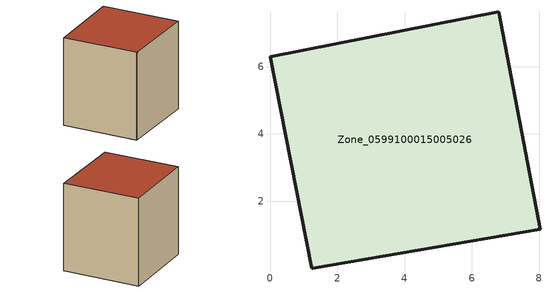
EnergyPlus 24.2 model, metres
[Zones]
Zone_0599100015005026
 floor ground (C_G): 0,6.3 6.81,7.63 8.03,1.17 1.27,0.01 1.24,0.01 z0.98
 wall outside (C_F): 6.81,7.63 0,6.3 1.24,0.01 1.27,0.01 8.03,1.17 6.81,7.63 z0.98:8.43
 roof outside (C_R): 0,6.3 1.24,0.01 1.27,0.01 8.03,1.17 6.81,7.63 z8.43
[BUILDING]
Pand.0599100015005026: North Axis=0; Terrain=City; Loads Convergence Tolerance Value=0.04; Temperature Convergence Tolerance Value=0.4; Solar Distribution=FullExterior; Maximum Number of Warmup Days=25; Minimum Number of Warmup Days=1
[Site:Location]
Rotterdam.The.Hague.AP_ZH_NLD Design_Conditions: Latitude=51.96; Longitude=4.45; Time Zone=1; Elevation=-4.5
[SITE:GROUNDTEMPERATURE:BUILDINGSURFACE]
18, 18, 18, 18, 18, 18, 18, 18, 18, 18, 18, 18
[MATERIAL] Thermal Absorptance=0.9; Solar Absorptance=0.7; Visible Absorptance=0.7
Name | Roughness | Thickness | Conductivity | Density | Specific Heat
G.TI.1946-1964 | MediumSmooth | 0.15 | 1 | 540 | 1210
F.TI.1946-1964 | Rough | 0.3 | 0.857143 | 1920 | 840
R.TI.1946-1964 | MediumRough | 0.2 | 0.277778 | 1500 | 1000
[CONSTRUCTION]
C_G: G.TI.1946-1964
C_F: F.TI.1946-1964
C_R: R.TI.1946-1964
[ZONE]
Zone_0599100015005026: Type=1; Multiplier=1; Ceiling Height=Autocalculate; Volume=Autocalculate; Floor Area=autocalculate; Part of Total Floor Area=Yes
[ZONEINFILTRATION:DESIGNFLOWRATE]
Infil_Zone_0599100015005026: Zone or ZoneList or Space or SpaceList=Zone_0599100015005026; Schedule=AlwaysOn; Design Flow Rate Calculation Method=Flow/Area; Flow Rate per Floor Area=0.003; Constant Term Coefficient=1; Temperature Term Coefficient=0; Velocity Term Coefficient=0; Velocity Squared Term Coefficient=0
[HVACTEMPLATE:ZONE:IDEALLOADSAIRSYSTEM]
Zone_0599100015005026: Maximum Heating Supply Air Temperature=50; Minimum Cooling Supply Air Temperature=13; Maximum Heating Supply Air Humidity Ratio=0.0156; Minimum Cooling Supply Air Humidity Ratio=0.0077; Heating Limit=NoLimit; Cooling Limit=NoLimit; Dehumidification Control Type=ConstantSensibleHeatRatio; Cooling Sensible Heat Ratio=0.7; Dehumidification Setpoint=60; Humidification Control Type=None; Humidification Setpoint=30; Outdoor Air Method=None; Outdoor Air Flow Rate per Person=0.00944; Outdoor Air Flow Rate per Zone Floor Area=0; Outdoor Air Flow Rate per Zone=0; Demand Controlled Ventilation Type=None; Outdoor Air Economizer Type=NoEconomizer; Heat Recovery Type=None; Sensible Heat Recovery Effectiveness=0.7; Latent Heat Recovery Effectiveness=0.65
[ZONECONTROL:THERMOSTAT]
ThermostatControl_Zone_0599100015005026: Zone or ZoneList=Zone_0599100015005026; Control Type Schedule=DualSetpointControlType; Control 1=Thermostat_Zone_0599100015005026; Temperature Difference Between Cutout And Setpoint=0
[THERMOSTATSETPOINT:DUALSETPOINT]
Thermostat_Zone_0599100015005026: Heating Setpoint Temperature Schedule=HeatingSetpoint_Zone_0599100015005026; Cooling Setpoint Temperature Schedule=CoolingSetpoint_Zone_0599100015005026
[SCHEDULE:COMPACT]
HeatingSetpoint_Zone_0599100015005026: Through: 12/31, For: AllDays, Until: 24:00, 21
CoolingSetpoint_Zone_0599100015005026: Through: 12/31, For: AllDays, Until: 24:00, 24
DualSetpointControlType: Through: 12/31, For: AllDays, Until: 24:00, 4
AlwaysOn: Through: 12/31, For: AllDays, Until: 24:00, 1
